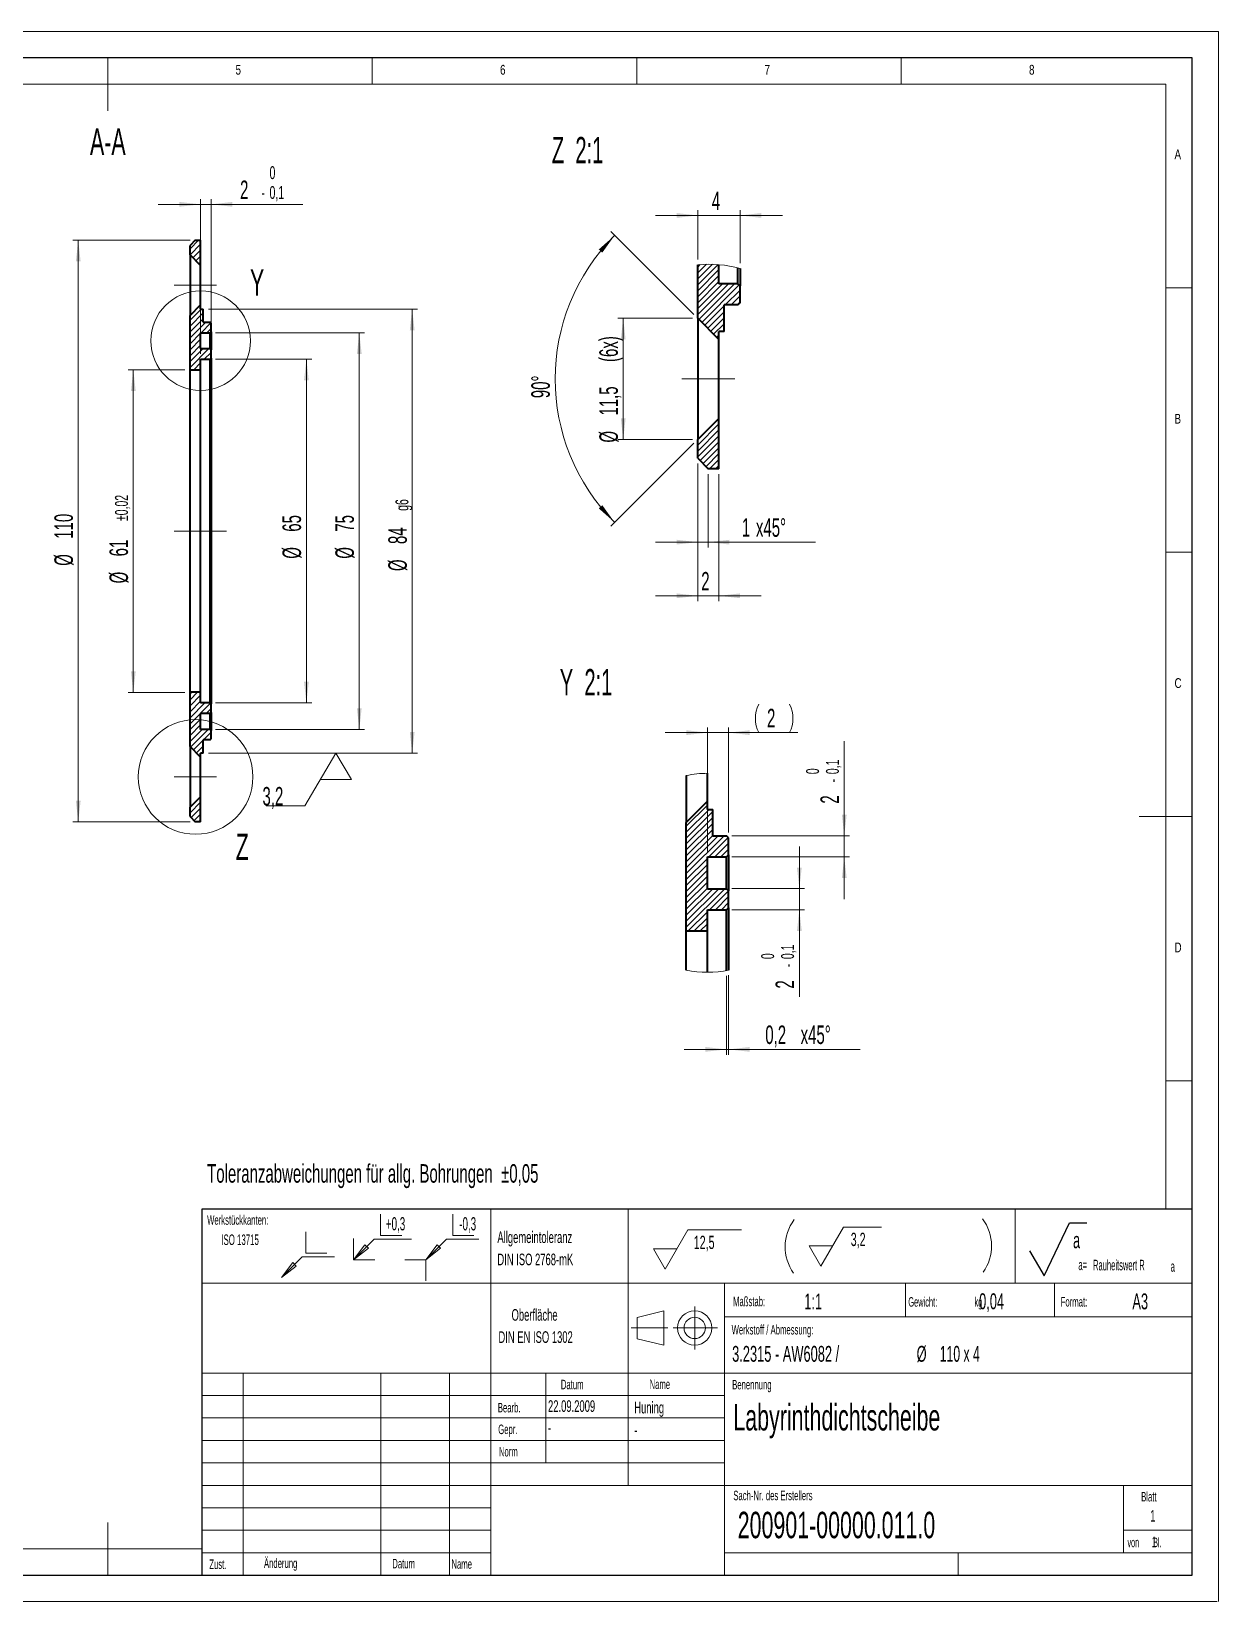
# Model space of a CAD drawing. Header units: millimetres. Extents: x 0 to 420, y 0 to 297.
# Drawn here: x 195.6 to 420, y 0 to 297 of the extents above; entities that cross this region are included whole.
import ezdxf

# ---------------------------------------------------------------- set-up
doc = ezdxf.new("R2010")
doc.units = ezdxf.units.MM
doc.linetypes.add('CENTERX2', pattern=[20.32, 12.7, -2.54, 2.54, -2.54])
doc.layers.add('SLD-0', color=7, linetype='Continuous')
doc.styles.add('SLDTEXTSTYLE0', font='TXT', dxfattribs={"width": 0.605})
doc.styles.add('SLDTEXTSTYLE1', font='TXT', dxfattribs={"width": 0.554584})
doc.styles.add('SLDTEXTSTYLE2', font='TXT', dxfattribs={"width": 0.491563})
doc.styles.add('SLDTEXTSTYLE3', font='TXT', dxfattribs={"width": 0.75})
doc.styles.add('SLDTEXTSTYLE4', font='TXT', dxfattribs={"width": 0.575})
doc.styles.add('SLDTEXTSTYLE5', font='TXT', dxfattribs={"width": 0.5375})
doc.styles.add('SLDTEXTSTYLE6', font='TXT', dxfattribs={"width": 0.548462})
doc.styles.add('SLDTEXTSTYLE7', font='TXT', dxfattribs={"width": 0.57})
doc.dimstyles.new('SLDDIMSTYLE1', dxfattribs={"dimtxt": 3.5, "dimasz": 4, "dimexe": 0, "dimexo": 0.0625, "dimgap": 0.875, "dimtad": 1, "dimrnd": 1e-09, "dimzin": 12, "dimdsep": 46, "dimtxsty": 'SLDTEXTSTYLE0', "dimsah": 1, "dimcen": 0.09, "dimadec": 0, "dimazin": 0, "dimtfac": 1, "dimtofl": 0, "dimtmove": 0, "dimatfit": 3, "dimfxl": 1, "dimfrac": 2, "dimtolj": 1, "dimtzin": 12, "dimarcsym": 0})
doc.dimstyles.new('SLDDIMSTYLE2', dxfattribs={"dimtxt": 3.5, "dimasz": 4, "dimexe": 0, "dimexo": 0.0625, "dimgap": 0.875, "dimtad": 1, "dimrnd": 1e-09, "dimzin": 12, "dimdsep": 46, "dimtxsty": 'SLDTEXTSTYLE0', "dimsah": 1, "dimcen": 0.09, "dimadec": 0, "dimazin": 0, "dimtol": 1, "dimtp": 0.02, "dimtm": 0.02, "dimtfac": 1, "dimtofl": 0, "dimtmove": 0, "dimatfit": 3, "dimfxl": 1, "dimfrac": 2, "dimtolj": 1, "dimarcsym": 0})
doc.dimstyles.new('SLDDIMSTYLE3', dxfattribs={"dimtxt": 3.5, "dimasz": 4, "dimexe": 0, "dimexo": 0.0625, "dimgap": 0.875, "dimtad": 1, "dimrnd": 1e-09, "dimzin": 12, "dimdsep": 46, "dimtxsty": 'SLDTEXTSTYLE0', "dimsah": 1, "dimcen": 0.09, "dimadec": 0, "dimazin": 0, "dimtol": 1, "dimtm": 0.1, "dimtfac": 1, "dimtdec": 1, "dimtofl": 0, "dimtmove": 0, "dimatfit": 3, "dimfxl": 1, "dimfrac": 2, "dimtolj": 1, "dimarcsym": 0})
doc.dimstyles.new('SLDDIMSTYLE4', dxfattribs={"dimtxt": 3.5, "dimasz": 4, "dimexe": 0, "dimexo": 0.0625, "dimgap": 0.875, "dimtad": 1, "dimrnd": 1e-09, "dimzin": 12, "dimdsep": 46, "dimtxsty": 'SLDTEXTSTYLE0', "dimsah": 1, "dimcen": 0.09, "dimadec": 0, "dimazin": 0, "dimtfac": 1, "dimtofl": 0, "dimtmove": 0, "dimatfit": 3, "dimfxl": 1, "dimfrac": 2, "dimtolj": 1, "dimtzin": 12, "dimarcsym": 0})
doc.dimstyles.new('SLDDIMSTYLE5', dxfattribs={"dimtxt": 3.5, "dimasz": 4, "dimexe": 0, "dimexo": 0.0625, "dimgap": 0.875, "dimtad": 1, "dimdec": 4, "dimlfac": 0.5, "dimzin": 12, "dimdsep": 46, "dimtxsty": 'SLDTEXTSTYLE0', "dimsah": 1, "dimcen": 0.09, "dimazin": 0, "dimtfac": 1, "dimtofl": 0, "dimtmove": 0, "dimatfit": 3, "dimfxl": 1, "dimfrac": 2, "dimtolj": 1, "dimtzin": 12, "dimarcsym": 0})
doc.dimstyles.new('SLDDIMSTYLE6', dxfattribs={"dimtxt": 3.5, "dimasz": 4, "dimexe": 0, "dimexo": 0.0625, "dimgap": 0.875, "dimtad": 1, "dimdec": 1, "dimlfac": 0.5, "dimrnd": 1e-09, "dimzin": 12, "dimdsep": 46, "dimtxsty": 'SLDTEXTSTYLE0', "dimsah": 1, "dimcen": 0.09, "dimadec": 0, "dimazin": 0, "dimtfac": 1, "dimtofl": 0, "dimtmove": 0, "dimatfit": 3, "dimfxl": 1, "dimfrac": 2, "dimtolj": 1, "dimtzin": 12, "dimarcsym": 0})
doc.dimstyles.new('SLDDIMSTYLE7', dxfattribs={"dimtxt": 3.5, "dimasz": 4, "dimexe": 0, "dimexo": 0.0625, "dimgap": 0.875, "dimtad": 1, "dimlfac": 0.5, "dimrnd": 1e-09, "dimzin": 12, "dimdsep": 46, "dimtxsty": 'SLDTEXTSTYLE0', "dimsah": 1, "dimcen": 0.09, "dimadec": 0, "dimazin": 0, "dimtfac": 1, "dimtofl": 0, "dimtmove": 0, "dimatfit": 3, "dimfxl": 1, "dimfrac": 2, "dimtolj": 1, "dimtzin": 12, "dimarcsym": 0})
doc.dimstyles.new('SLDDIMSTYLE8', dxfattribs={"dimtxt": 3.5, "dimasz": 4, "dimexe": 0, "dimexo": 0.0625, "dimgap": 0.875, "dimtad": 1, "dimlfac": 0.5, "dimrnd": 1e-09, "dimzin": 12, "dimdsep": 46, "dimtxsty": 'SLDTEXTSTYLE0', "dimsah": 1, "dimcen": 0.09, "dimadec": 0, "dimazin": 0, "dimtol": 1, "dimtm": 0.1, "dimtfac": 1, "dimtdec": 1, "dimtofl": 0, "dimtmove": 0, "dimatfit": 3, "dimfxl": 1, "dimfrac": 2, "dimtolj": 1, "dimarcsym": 0})

# ---------------------------------------------------------------- blocks, each defined once
blk = doc.blocks.new('Block22')
at = {"color": 7, "linetype": 'Continuous', "lineweight": 0}
for p, q in [((2.23, 0), (6.51, 7.42)), ((6.51, 7.42), (16.66, 7.42)), ((0, 3.86), (4.46, 3.86)), ((0, 3.86), (2.23, 0))]:
    blk.add_line(p, q, dxfattribs=at)
at = {"color": 7, "linetype": 'Continuous', "lineweight": 0, "insert": (7.63, 6.32), "char_height": 2.5, "attachment_point": 1, "style": 'SLDTEXTSTYLE0'}
blk.add_mtext('12,5', dxfattribs=at)
blk = doc.blocks.new('Block23')
at = {"color": 7, "linetype": 'Continuous', "lineweight": 0}
blk.add_arc((-6.86, 4.98), 8.57, 324.4695, 36.7808, dxfattribs=at)
blk = doc.blocks.new('Block24')
at = {"layer": 'SLD-0', "color": 7, "linetype": 'Continuous', "lineweight": 0}
for p, q in [((6.51, 7.42), (2.23, 0)), ((6.51, 7.42), (13.68, 7.42)), ((2.23, 0), (0, 3.86)), ((0, 3.86), (4.46, 3.86))]:
    blk.add_line(p, q, dxfattribs=at)
at = {"layer": 'SLD-0', "insert": (7.87, 6.34), "char_height": 2.5, "attachment_point": 1, "style": 'SLDTEXTSTYLE0'}
blk.add_mtext('3,2', dxfattribs=at)
blk = doc.blocks.new('Block25')
at = {"color": 7, "linetype": 'Continuous', "lineweight": 0}
blk.add_arc((8.57, 4.98), 8.57, 143.2192, 215.5305, dxfattribs=at)
blk = doc.blocks.new('Block26')
at = {"color": 9, "linetype": 'Continuous', "lineweight": 0}
for p, q in [((5.1, 4.6), (5.1, 8.6)), ((0, 0), (0, 4)), ((0, 0), (3.9, 3.9)), ((3.9, 3.9), (10.96, 3.9)), ((5.1, 4.6), (9.1, 4.6)), ((0, 0), (2.15, 2.8)), ((0, 0), (2.8, 2.15)), ((0, 0), (4, 0)), ((2.15, 2.8), (2.8, 2.15))]:
    blk.add_line(p, q, dxfattribs=at)
at = {"color": 7, "linetype": 'Continuous', "lineweight": 0, "insert": (6.11, 8.05), "char_height": 2.5, "attachment_point": 1, "style": 'SLDTEXTSTYLE1'}
blk.add_mtext('+0,3', dxfattribs=at)
blk = doc.blocks.new('Block27')
at = {"color": 9, "linetype": 'Continuous', "lineweight": 0}
for p, q in [((4.596194, 4.596194), (4.596194, 8.596194)), ((0, 0), (3.896194, 3.896194)), ((3.896194, 3.896194), (10.010473, 3.896194)), ((4.596194, 4.596194), (8.596194, 4.596194)), ((0, 0), (2.149051, 2.800697)), ((0, 0), (2.800697, 2.14905)), ((2.149051, 2.800697), (2.800697, 2.14905))]:
    blk.add_line(p, q, dxfattribs=at)
blk = doc.blocks.new('Block28')
at = {"layer": 'SLD-0'}
for p, q in [((2.77, 0), (7.58, 10.04)), ((7.58, 10.04), (10.86, 10.04)), ((0, 4.71), (2.77, 0))]:
    blk.add_line(p, q, dxfattribs=at)
at = {"layer": 'SLD-0', "attachment_point": 1}
for s, insert, char_height, style in [('a', (8.22, 8.23), 3, 'SLDTEXTSTYLE0'), ('Rauheitswert R', (12.01, 3.03), 2, 'SLDTEXTSTYLE2'), ('a=', (9.24, 3.08), 2, 'SLDTEXTSTYLE2'), ('a', (26.68, 2.78), 2, 'SLDTEXTSTYLE2')]:
    blk.add_mtext(s, dxfattribs=dict(at, insert=insert, char_height=char_height, style=style))
blk = doc.blocks.new('SW_NOTE_0')
at = {"color": 0, "linetype": 'Continuous', "lineweight": 0, "char_height": 3, "attachment_point": 1}
for s, insert, style in [('3.2315 - AW6082 / ', (0, 3.87), 'SLDTEXTSTYLE0'), ('%%c', (34.88, 3.87), 'SLDTEXTSTYLE0'), ('110 x 4', (39.25, 3.87), 'SLDTEXTSTYLE4')]:
    blk.add_mtext(s, dxfattribs=dict(at, insert=insert, style=style))
blk = doc.blocks.new('SW_NOTE_1')
at = {"color": 0, "linetype": 'Continuous', "lineweight": 0, "char_height": 2.2, "attachment_point": 1, "style": 'SLDTEXTSTYLE0'}
for s, insert in [('     Oberfläche', (0, 2.84)), ('DIN EN ISO 1302', (0, -1.36))]:
    blk.add_mtext(s, dxfattribs=dict(at, insert=insert))
blk = doc.blocks.new('SW_NOTE_2')
at = {"color": 0, "linetype": 'Continuous', "lineweight": 0, "char_height": 2.2, "attachment_point": 1, "style": 'SLDTEXTSTYLE0'}
for s, insert in [('Allgemeintoleranz', (0, 2.84)), ('DIN ISO 2768-mK', (0, -1.36))]:
    blk.add_mtext(s, dxfattribs=dict(at, insert=insert))
blk = doc.blocks.new('*D14')
at = {"color": 7, "linetype": 'Continuous', "lineweight": 15}
for p, q in [((224.56, 232.99), (213.84, 232.99)), ((214.84, 232.99), (214.84, 171.99)), ((224.56, 171.99), (213.84, 171.99))]:
    blk.add_line(p, q, dxfattribs=at)
for points in [[(214.84, 232.99), (214.39, 228.99), (215.29, 228.99)], [(214.84, 171.99), (215.29, 175.99), (214.39, 175.99)]]:
    blk.add_solid(points, dxfattribs=at)
at = {"color": 7, "linetype": 'Continuous', "lineweight": 15, "attachment_point": 1, "rotation": 90, "style": 'SLDTEXTSTYLE0'}
for s, insert, char_height in [('±0,02', (211.38, 204.39), 2.45), ('61', (210.33, 197.71), 3.5), ('%%c', (210.33, 192.6), 3.5)]:
    blk.add_mtext(s, dxfattribs=dict(at, insert=insert, char_height=char_height))
blk = doc.blocks.new('*D15')
at = {"color": 7, "linetype": 'Continuous', "lineweight": 15}
for p, q in [((230.36, 234.99), (248.56, 234.99)), ((247.56, 234.99), (247.56, 169.99)), ((230.36, 169.99), (248.56, 169.99))]:
    blk.add_line(p, q, dxfattribs=at)
for points in [[(247.56, 234.99), (247.11, 230.99), (248.01, 230.99)], [(247.56, 169.99), (248.01, 173.99), (247.11, 173.99)]]:
    blk.add_solid(points, dxfattribs=at)
at = {"color": 7, "linetype": 'Continuous', "lineweight": 15, "char_height": 3.5, "attachment_point": 1, "rotation": 90, "style": 'SLDTEXTSTYLE0'}
for s, insert in [('65', (243.04, 202.37)), ('%%c', (243.04, 197.27))]:
    blk.add_mtext(s, dxfattribs=dict(at, insert=insert))
blk = doc.blocks.new('*D16')
at = {"color": 7, "linetype": 'Continuous', "lineweight": 15}
for p, q in [((227.56, 235.99), (227.56, 265.29)), ((229.56, 237.79), (229.56, 265.29)), ((227.56, 264.29), (219.56, 264.29)), ((227.56, 264.29), (229.56, 264.29)), ((229.56, 264.29), (246.86, 264.29))]:
    blk.add_line(p, q, dxfattribs=at)
for points in [[(227.56, 264.29), (223.56, 264.74), (223.56, 263.84)], [(229.56, 264.29), (233.56, 263.84), (233.56, 264.74)]]:
    blk.add_solid(points, dxfattribs=at)
at = {"color": 7, "linetype": 'Continuous', "lineweight": 15, "attachment_point": 1, "style": 'SLDTEXTSTYLE0'}
for s, insert, char_height in [('0', (240.59, 271.51), 2.45), ('2', (235.02, 268.8), 3.5), ('0,1', (240.59, 267.75), 2.45), ('-', (239.05, 267.75), 2.45)]:
    blk.add_mtext(s, dxfattribs=dict(at, insert=insert, char_height=char_height))
blk = doc.blocks.new('*D17')
at = {"color": 7, "linetype": 'Continuous', "lineweight": 15}
for p, q in [((225.56, 257.49), (203.43, 257.49)), ((204.43, 257.49), (204.43, 147.49)), ((225.56, 147.49), (203.43, 147.49))]:
    blk.add_line(p, q, dxfattribs=at)
for points in [[(204.43, 257.49), (203.98, 253.49), (204.88, 253.49)], [(204.43, 147.49), (204.88, 151.49), (203.98, 151.49)]]:
    blk.add_solid(points, dxfattribs=at)
at = {"color": 7, "linetype": 'Continuous', "lineweight": 15, "char_height": 3.5, "attachment_point": 1, "rotation": 90, "style": 'SLDTEXTSTYLE0'}
for s, insert in [('110', (199.92, 201.04)), ('%%c', (199.92, 195.93))]:
    blk.add_mtext(s, dxfattribs=dict(at, insert=insert))
blk = doc.blocks.new('*D18')
at = {"color": 7, "linetype": 'Continuous', "lineweight": 15}
for p, q in [((229.06, 244.49), (268.56, 244.49)), ((267.56, 244.49), (267.56, 160.49)), ((229.06, 160.49), (268.56, 160.49))]:
    blk.add_line(p, q, dxfattribs=at)
for points in [[(267.56, 244.49), (267.11, 240.49), (268.01, 240.49)], [(267.56, 160.49), (268.01, 164.49), (267.11, 164.49)]]:
    blk.add_solid(points, dxfattribs=at)
at = {"color": 7, "linetype": 'Continuous', "lineweight": 15, "attachment_point": 1, "rotation": 90, "style": 'SLDTEXTSTYLE0'}
for s, insert, char_height in [('g6', (264.4, 206.32), 2.45), ('84', (263.04, 200.04), 3.5), ('%%c', (263.04, 194.93), 3.5)]:
    blk.add_mtext(s, dxfattribs=dict(at, insert=insert, char_height=char_height))
blk = doc.blocks.new('*D19')
at = {"color": 7, "linetype": 'Continuous', "lineweight": 15}
for p, q in [((230.36, 239.99), (258.56, 239.99)), ((257.56, 239.99), (257.56, 164.99)), ((230.36, 164.99), (258.56, 164.99))]:
    blk.add_line(p, q, dxfattribs=at)
for points in [[(257.56, 239.99), (257.11, 235.99), (258.01, 235.99)], [(257.56, 164.99), (258.01, 168.99), (257.11, 168.99)]]:
    blk.add_solid(points, dxfattribs=at)
at = {"color": 7, "linetype": 'Continuous', "lineweight": 15, "char_height": 3.5, "attachment_point": 1, "rotation": 90, "style": 'SLDTEXTSTYLE0'}
for s, insert in [('75', (253.04, 202.37)), ('%%c', (253.04, 197.27))]:
    blk.add_mtext(s, dxfattribs=dict(at, insert=insert))
blk = doc.blocks.new('SW_SFSYMBOL_0')
at = {"color": 0, "linetype": 'Continuous', "lineweight": 0}
for p, q in [((-10.2, 10.91), (14.89, 10.91)), ((13.89, 10.91), (7.99, 0.91)), ((13.89, 10.91), (16.84, 5.91)), ((10.94, 5.91), (16.84, 5.91)), ((7.99, 0.91), (0.67, 0.91))]:
    blk.add_line(p, q, dxfattribs=at)
at = {"color": 0, "linetype": 'Continuous', "lineweight": 0, "insert": (0, 4.51), "char_height": 3.5, "attachment_point": 1, "style": 'SLDTEXTSTYLE0'}
blk.add_mtext('3,2', dxfattribs=at)
blk = doc.blocks.new('SW_HATCH_0')
at = {"color": 0, "linetype": 'Continuous', "lineweight": 0}
for p, q in [((0, -1.12), (1.65, 0.53)), ((0, -2.25), (2.77, 0.52)), ((0, 0), (0.47, 0.47)), ((0, -3.37), (3.83, 0.47)), ((0, -4.49), (4, -0.49)), ((0, -5.61), (4, -1.61)), ((0, -6.74), (4, -2.74)), ((0, -7.86), (4.7, -3.16)), ((0, -8.98), (5.82, -3.16)), ((0.21, -9.9), (6.94, -3.16)), ((0.77, -10.46), (7.83, -3.39)), ((5.19, -7.16), (8, -4.35)), ((6.31, -7.16), (8, -5.47)), ((1.33, -11.02), (5, -7.35)), ((1.89, -11.58), (5, -8.47)), ((7.43, -7.16), (8, -6.59)), ((2.45, -12.14), (5, -9.59)), ((3.01, -12.7), (5, -10.72)), ((4.68, -12.16), (5, -11.84)), ((3.58, -13.26), (4, -12.84)), ((0, -33.68), (4, -29.68)), ((0, -34.8), (4, -30.8)), ((0, -35.92), (4, -31.92)), ((0.44, -36.6), (4, -33.04)), ((1, -37.16), (4, -34.17)), ((1.57, -37.72), (4, -35.29)), ((2.25, -38.16), (4, -36.41)), ((3.38, -38.16), (4, -37.53))]:
    blk.add_line(p, q, dxfattribs=at)
blk = doc.blocks.new('*D22')
at = {"color": 7, "linetype": 'Continuous', "lineweight": 15}
for p, q in [((320.83, 243.45), (305.14, 259.14)), ((320.83, 219.09), (305.14, 203.4))]:
    blk.add_line(p, q, dxfattribs=at)
blk.add_arc((333.01, 231.27), 38.41, 135, 225, dxfattribs=at)
for points in [[(305.85, 258.43), (302.83, 255.76), (303.5, 255.16)], [(305.85, 204.11), (303.5, 207.38), (302.83, 206.78)]]:
    blk.add_solid(points, dxfattribs=at)
at = {"color": 7, "linetype": 'Continuous', "lineweight": 15, "insert": (290.08, 227.63), "char_height": 3.5, "attachment_point": 1, "rotation": 90, "style": 'SLDTEXTSTYLE0'}
blk.add_mtext('90°', dxfattribs=at)
blk = doc.blocks.new('*D23')
at = {"color": 7, "linetype": 'Continuous', "lineweight": 15}
for p, q in [((320.54, 242.74), (306.45, 242.74)), ((307.45, 242.74), (307.45, 219.8)), ((320.54, 219.8), (306.45, 219.8))]:
    blk.add_line(p, q, dxfattribs=at)
for points in [[(307.45, 242.74), (307, 238.74), (307.9, 238.74)], [(307.45, 219.8), (307.9, 223.8), (307, 223.8)]]:
    blk.add_solid(points, dxfattribs=at)
at = {"color": 7, "linetype": 'Continuous', "lineweight": 15, "char_height": 3.5, "attachment_point": 1, "rotation": 90, "style": 'SLDTEXTSTYLE0'}
for s, insert in [(' (6x)', (302.94, 233.69)), ('11,5', (302.94, 224.34)), ('%%c', (302.94, 219.23))]:
    blk.add_mtext(s, dxfattribs=dict(at, insert=insert))
blk = doc.blocks.new('*D24')
at = {"color": 7, "linetype": 'Continuous', "lineweight": 15}
for p, q in [((321.54, 215.27), (321.54, 199.4)), ((323.54, 213.27), (323.54, 199.4)), ((321.54, 200.4), (313.54, 200.4)), ((321.54, 200.4), (323.54, 200.4)), ((323.54, 200.4), (343.8, 200.4))]:
    blk.add_line(p, q, dxfattribs=at)
for points in [[(321.54, 200.4), (317.54, 200.85), (317.54, 199.95)], [(323.54, 200.4), (327.54, 199.95), (327.54, 200.85)]]:
    blk.add_solid(points, dxfattribs=at)
at = {"color": 7, "linetype": 'Continuous', "lineweight": 15, "char_height": 3.5, "attachment_point": 1, "style": 'SLDTEXTSTYLE0'}
for s, insert in [('x45°', (332.54, 204.91)), ('1', (329.86, 204.91))]:
    blk.add_mtext(s, dxfattribs=dict(at, insert=insert))
blk = doc.blocks.new('*D25')
at = {"color": 7, "linetype": 'Continuous', "lineweight": 15}
for p, q in [((321.54, 215.27), (321.54, 189.25)), ((325.54, 213.27), (325.54, 189.25)), ((321.54, 190.25), (313.54, 190.25)), ((321.54, 190.25), (325.54, 190.25)), ((325.54, 190.25), (333.54, 190.25))]:
    blk.add_line(p, q, dxfattribs=at)
for points in [[(321.54, 190.25), (317.54, 190.7), (317.54, 189.8)], [(325.54, 190.25), (329.54, 189.8), (329.54, 190.7)]]:
    blk.add_solid(points, dxfattribs=at)
at = {"color": 7, "linetype": 'Continuous', "lineweight": 15, "insert": (322.2, 194.76), "char_height": 3.5, "attachment_point": 1, "style": 'SLDTEXTSTYLE0'}
blk.add_mtext('2', dxfattribs=at)
blk = doc.blocks.new('*D26')
at = {"color": 7, "linetype": 'Continuous', "lineweight": 15}
for p, q in [((321.54, 262.19), (313.54, 262.19)), ((321.54, 253.86), (321.54, 263.19)), ((329.54, 262.19), (321.54, 262.19)), ((329.54, 253.15), (329.54, 263.19)), ((329.54, 262.19), (337.54, 262.19))]:
    blk.add_line(p, q, dxfattribs=at)
for points in [[(321.54, 262.19), (317.54, 262.64), (317.54, 261.74)], [(329.54, 262.19), (333.54, 261.74), (333.54, 262.64)]]:
    blk.add_solid(points, dxfattribs=at)
at = {"color": 7, "linetype": 'Continuous', "lineweight": 15, "insert": (324.2, 266.7), "char_height": 3.5, "attachment_point": 1, "style": 'SLDTEXTSTYLE0'}
blk.add_mtext('4', dxfattribs=at)
blk = doc.blocks.new('SW_HATCH_1')
at = {"color": 0, "linetype": 'Continuous', "lineweight": 0}
for p, q in [((0, 0), (4, 4)), ((0, -1.12), (4.3, 3.18)), ((0, -2.25), (5, 2.75)), ((0, -3.37), (5, 1.63)), ((0, -4.49), (5, 0.51)), ((0, -5.61), (5, -0.61)), ((0, -6.74), (5, -1.74)), ((0, -7.86), (6.04, -1.82)), ((0, -8.98), (7.16, -1.82)), ((4.28, -5.82), (7.94, -2.16)), ((5.4, -5.82), (8, -3.23)), ((6.53, -5.82), (8, -4.35)), ((0, -10.1), (4, -6.1)), ((0, -11.23), (4, -7.23)), ((0, -12.35), (4, -8.35)), ((0, -13.47), (4, -9.47)), ((0, -14.59), (4, -10.59)), ((0, -15.72), (4, -11.72)), ((0, -16.84), (5.02, -11.82)), ((0, -17.96), (6.14, -11.82)), ((0, -19.08), (7.26, -11.82)), ((4.38, -15.82), (7.99, -12.21)), ((5.51, -15.82), (8, -13.33)), ((6.63, -15.82), (8, -14.45)), ((0.38, -19.82), (4, -16.21)), ((1.51, -19.82), (4, -17.33)), ((2.63, -19.82), (4, -18.45)), ((3.75, -19.82), (4, -19.57))]:
    blk.add_line(p, q, dxfattribs=at)
blk = doc.blocks.new('*D28')
at = {"color": 7, "linetype": 'Continuous', "lineweight": 15}
for p, q in [((323.37, 164.37), (315.37, 164.37)), ((323.37, 141.86), (323.37, 165.37)), ((323.37, 164.37), (327.37, 164.37)), ((327.37, 145.46), (327.37, 165.37)), ((327.37, 164.37), (340.49, 164.37))]:
    blk.add_line(p, q, dxfattribs=at)
for centre, start, end in [((338.43, 167.05), 153.4349, 206.5651), ((333.53, 167.05), 333.4349, 26.5651)]:
    blk.add_arc(centre, 6, start, end, dxfattribs=at)
for points in [[(323.37, 164.37), (319.37, 164.82), (319.37, 163.92)], [(327.37, 164.37), (331.37, 163.92), (331.37, 164.82)]]:
    blk.add_solid(points, dxfattribs=at)
at = {"color": 7, "linetype": 'Continuous', "lineweight": 15, "insert": (334.64, 168.88), "char_height": 3.5, "attachment_point": 1, "style": 'SLDTEXTSTYLE0'}
blk.add_mtext('2', dxfattribs=at)
blk = doc.blocks.new('*D29')
at = {"color": 7, "linetype": 'Continuous', "lineweight": 15}
for p, q in [((326.97, 118.38), (326.97, 103.46)), ((327.37, 118.47), (327.37, 103.46)), ((326.97, 104.46), (318.97, 104.46)), ((326.97, 104.46), (327.37, 104.46)), ((327.37, 104.46), (352.25, 104.46))]:
    blk.add_line(p, q, dxfattribs=at)
for points in [[(326.97, 104.46), (322.97, 104.91), (322.97, 104.01)], [(327.37, 104.46), (331.37, 104.01), (331.37, 104.91)]]:
    blk.add_solid(points, dxfattribs=at)
at = {"color": 7, "linetype": 'Continuous', "lineweight": 15, "char_height": 3.5, "attachment_point": 1, "style": 'SLDTEXTSTYLE0'}
for s, insert in [('0,2', (334.31, 108.98)), ('x45°', (340.99, 108.98))]:
    blk.add_mtext(s, dxfattribs=dict(at, insert=insert))
blk = doc.blocks.new('*D30')
at = {"color": 7, "linetype": 'Continuous', "lineweight": 15}
for p, q in [((340.75, 134.86), (340.75, 142.86)), ((327.97, 134.86), (341.75, 134.86)), ((340.75, 130.86), (340.75, 134.86)), ((327.97, 130.86), (341.75, 130.86)), ((340.75, 130.86), (340.75, 114.37))]:
    blk.add_line(p, q, dxfattribs=at)
for points in [[(340.75, 134.86), (341.2, 138.86), (340.3, 138.86)], [(340.75, 130.86), (340.3, 126.86), (341.2, 126.86)]]:
    blk.add_solid(points, dxfattribs=at)
at = {"color": 7, "linetype": 'Continuous', "lineweight": 15, "attachment_point": 1, "rotation": 90, "style": 'SLDTEXTSTYLE0'}
for s, insert, char_height in [('0', (333.53, 121.53), 2.45), ('0,1', (337.29, 121.53), 2.45), ('-', (337.29, 119.99), 2.45), ('2', (336.24, 115.96), 3.5)]:
    blk.add_mtext(s, dxfattribs=dict(at, insert=insert, char_height=char_height))
blk = doc.blocks.new('*D31')
at = {"color": 7, "linetype": 'Continuous', "lineweight": 15}
for p, q in [((349.24, 144.86), (349.24, 162.77)), ((327.97, 144.86), (350.24, 144.86)), ((349.24, 140.86), (349.24, 144.86)), ((327.97, 140.86), (350.24, 140.86)), ((349.24, 140.86), (349.24, 132.86))]:
    blk.add_line(p, q, dxfattribs=at)
for points in [[(349.24, 144.86), (349.69, 148.86), (348.79, 148.86)], [(349.24, 140.86), (348.79, 136.86), (349.69, 136.86)]]:
    blk.add_solid(points, dxfattribs=at)
at = {"color": 7, "linetype": 'Continuous', "lineweight": 15, "attachment_point": 1, "rotation": 90, "style": 'SLDTEXTSTYLE0'}
for s, insert, char_height in [('0', (342.02, 156.51), 2.45), ('0,1', (345.78, 156.51), 2.45), ('-', (345.78, 154.97), 2.45), ('2', (344.73, 150.94), 3.5)]:
    blk.add_mtext(s, dxfattribs=dict(at, insert=insert, char_height=char_height))

msp = doc.modelspace()

# ---------------------------------------------------------------- hatches: boundary and pattern name
at = {"linetype": 'Continuous', "lineweight": 0}
h = msp.add_hatch(dxfattribs=at)
h.set_pattern_fill('ANSI31', scale=0.25, style=0)
h.paths.add_polyline_path([(227.55582, 257.49431), (226.55582, 257.49431), (225.55582, 256.49431), (225.55582, 254.72931), (227.55582, 252.72931)], flags=0)
h = msp.add_hatch(dxfattribs=at)
h.set_pattern_fill('ANSI31', scale=0.25, style=0)
h.paths.add_polyline_path([(229.35582, 236.99431), (227.55582, 236.99431), (227.55582, 239.99431), (229.35582, 239.99431), (229.55582, 240.19431), (229.55582, 241.79431), (229.35582, 241.99431), (228.05582, 241.99431), (228.05582, 244.49431), (227.55582, 244.49431), (227.55582, 245.25931), (225.55582, 243.25931), (225.55582, 232.99431), (227.55582, 232.99431), (227.55582, 234.99431), (229.35582, 234.99431), (229.55582, 235.19431), (229.55582, 236.79431)], flags=0)
h = msp.add_hatch(dxfattribs=at)
h.set_pattern_fill('ANSI31', scale=0.25, style=0)
h.paths.add_polyline_path([(227.55582, 167.99431), (229.35582, 167.99431), (229.55582, 168.19431), (229.55582, 169.79431), (229.35582, 169.99431), (227.55582, 169.99431), (227.55582, 171.99431), (225.55582, 171.99431), (225.55582, 161.72931), (227.55582, 159.72931), (227.55582, 160.49431), (228.05582, 160.49431), (228.05582, 162.99431), (229.35582, 162.99431), (229.55582, 163.19431), (229.55582, 164.79431), (229.35582, 164.99431), (227.55582, 164.99431)], flags=0)
h = msp.add_hatch(dxfattribs=at)
h.set_pattern_fill('ANSI31', scale=0.25, style=0)
h.paths.add_polyline_path([(226.55582, 147.49431), (227.55582, 147.49431), (227.55582, 152.25931), (225.55582, 150.25931), (225.55582, 148.49431)], flags=0)

# ---------------------------------------------------------------- linework, layer by layer
at = {"color": 7, "linetype": 'Continuous', "lineweight": 0}
for p, q in [((420, 297), (0, 297)), ((419.99272, 0.03698), (420, 297)), ((210, 292), (210, 282)), ((260, 287), (260, 292)), ((310, 292), (310, 287)), ((360, 287), (360, 292)), ((410, 287), (10, 287)), ((410, 287), (410, 74.25)), ((415, 248.5), (410, 248.5)), ((410, 198.5), (415, 198.5)), ((415, 148.5), (405, 148.5)), ((410, 98.5), (415, 98.5)), ((308.4, 60.25), (308.4, 74.25)), ((381.55371, 74.25), (381.55371, 60.25)), ((308.4, 60.25), (308.4, 22)), ((360.82391, 60.25), (360.82391, 53.875)), ((389, 60.25), (389, 53.875)), ((415, 53.875), (326.6, 53.875)), ((235.6, 43.25), (235.6, 5)), ((261.6, 5), (261.6, 43.25)), ((274.6, 43.25), (274.6, 5)), ((292.8, 26.25), (292.8, 43.25)), ((326.6, 39), (227.8, 39)), ((326.6, 34.75), (227.8, 34.75)), ((326.6, 30.5), (227.8, 30.5)), ((326.6, 26.25), (227.8, 26.25)), ((282.4, 22), (227.8, 22)), ((402, 9.25), (402, 22)), ((210, 5), (210, 15)), ((282.4, 17.75), (227.8, 17.75)), ((282.4, 13.5), (227.8, 13.5)), ((415, 13.5), (402, 13.5)), ((10, 10), (227.8, 10)), ((326.6, 9.25), (415, 9.25)), ((370.8, 5), (370.8, 9.25)), ((0, 0.01734), (419.73332, 0.02))]:
    msp.add_line(p, q, dxfattribs=at)
at = {"color": 7, "linetype": 'Continuous', "lineweight": 30}
for p, q in [((415, 292), (5, 292)), ((415, 74.25), (415, 292)), ((227.8, 74.25), (227.8, 5.01734)), ((415, 74.25), (227.8, 74.25)), ((415, 5), (415, 74.25)), ((5, 5.01734), (227.8, 5.01734)), ((227.8, 5.01734), (415, 5))]:
    msp.add_line(p, q, dxfattribs=at)
at = {"color": 7, "linetype": 'Continuous', "lineweight": 40}
for p, q in [((226.55582, 257.49431), (225.55582, 256.49431)), ((225.55582, 254.72931), (225.55582, 256.49431)), ((226.55582, 257.49431), (227.55582, 257.49431)), ((227.55582, 252.72931), (227.55582, 257.49431)), ((227.55582, 252.72931), (225.55582, 254.72931)), ((225.55582, 254.72931), (225.55582, 243.25931)), ((227.55582, 245.25931), (227.55582, 252.72931)), ((321.53973, 242.73936), (321.53973, 252.85842)), ((325.53973, 249.26935), (325.53973, 252.87868)), ((329.13973, 249.26935), (329.13973, 252.25484)), ((329.53973, 252.14609), (329.53973, 248.86935)), ((329.13973, 249.26935), (325.53973, 249.26935)), ((329.53973, 248.86935), (329.13973, 249.26935)), ((329.53973, 245.66936), (329.53973, 248.86935)), ((225.55582, 243.25931), (227.55582, 245.25931)), ((227.55582, 244.49431), (227.55582, 245.25931)), ((227.55582, 244.49431), (228.05582, 244.49431)), ((228.05582, 241.99431), (228.05582, 244.49431)), ((329.13973, 245.26935), (326.53973, 245.26935)), ((326.53973, 240.26936), (326.53973, 245.26935)), ((329.13973, 245.26935), (329.53973, 245.66936)), ((225.55582, 232.99431), (225.55582, 243.25931)), ((228.05582, 241.99431), (229.35582, 241.99431)), ((229.55582, 241.79431), (229.35582, 241.99431)), ((229.55582, 240.19431), (229.55582, 241.79431)), ((325.53973, 238.73936), (321.53973, 242.73936)), ((321.53973, 242.73936), (321.53973, 219.79936)), ((227.55582, 239.99431), (229.35582, 239.99431)), ((227.55582, 236.99431), (227.55582, 239.99431)), ((229.35582, 239.99431), (229.55582, 240.19431)), ((229.35582, 236.99431), (229.35582, 239.99431)), ((229.55582, 240.19431), (229.55582, 236.79431)), ((326.53973, 240.26936), (325.53973, 240.26936)), ((325.53973, 238.73936), (325.53973, 240.26936)), ((325.53973, 223.79936), (325.53973, 238.73936)), ((227.55582, 236.99431), (229.35582, 236.99431)), ((227.55582, 234.99431), (229.35582, 234.99431)), ((227.55582, 232.99431), (227.55582, 234.99431)), ((229.55582, 236.79431), (229.35582, 236.99431)), ((229.35582, 234.99431), (229.55582, 235.19431)), ((229.35582, 169.99431), (229.35582, 234.99431)), ((229.55582, 235.19431), (229.55582, 236.79431)), ((229.55582, 235.19431), (229.55582, 169.79431)), ((225.55582, 232.99431), (227.55582, 232.99431)), ((225.55582, 171.99431), (225.55582, 232.99431)), ((227.55582, 171.99431), (227.55582, 232.99431)), ((321.53973, 219.79936), (325.53973, 223.79936)), ((325.53973, 214.26936), (325.53973, 223.79936)), ((321.53973, 216.26935), (321.53973, 219.79936)), ((321.53973, 216.26935), (323.53973, 214.26936)), ((325.53973, 214.26936), (323.53973, 214.26936)), ((227.55582, 171.99431), (225.55582, 171.99431)), ((225.55582, 161.72931), (225.55582, 171.99431)), ((227.55582, 169.99431), (227.55582, 171.99431)), ((229.35582, 169.99431), (227.55582, 169.99431)), ((229.55582, 169.79431), (229.35582, 169.99431)), ((229.55582, 168.19431), (229.55582, 169.79431)), ((227.55582, 164.99431), (227.55582, 167.99431)), ((229.35582, 167.99431), (227.55582, 167.99431)), ((229.35582, 167.99431), (229.55582, 168.19431)), ((229.35582, 164.99431), (229.35582, 167.99431)), ((229.55582, 168.19431), (229.55582, 164.79431)), ((229.35582, 164.99431), (227.55582, 164.99431)), ((229.55582, 164.79431), (229.35582, 164.99431)), ((229.55582, 163.19431), (229.55582, 164.79431)), ((227.55582, 159.72931), (225.55582, 161.72931)), ((225.55582, 161.72931), (225.55582, 150.25931)), ((228.05582, 160.49431), (227.55582, 160.49431)), ((227.55582, 159.72931), (227.55582, 160.49431)), ((229.35582, 162.99431), (228.05582, 162.99431)), ((228.05582, 160.49431), (228.05582, 162.99431)), ((229.35582, 162.99431), (229.55582, 163.19431)), ((227.55582, 152.25931), (227.55582, 159.72931)), ((319.37113, 156.24565), (319.37113, 147.38644)), ((323.37113, 151.38644), (323.37113, 156.67566)), ((225.55582, 150.25931), (227.55582, 152.25931)), ((227.55582, 147.49431), (227.55582, 152.25931)), ((225.55582, 148.49431), (225.55582, 150.25931)), ((225.55582, 148.49431), (226.55582, 147.49431)), ((319.37113, 147.38644), (323.37113, 151.38644)), ((323.37113, 149.85644), (323.37113, 151.38644)), ((323.37113, 149.85644), (324.37113, 149.85644)), ((324.37113, 144.85645), (324.37113, 149.85644)), ((227.55582, 147.49431), (226.55582, 147.49431)), ((319.37113, 126.85645), (319.37113, 147.38644)), ((324.37113, 144.85645), (326.97113, 144.85645)), ((327.37113, 144.45644), (326.97113, 144.85645)), ((327.37113, 141.25645), (327.37113, 144.45644)), ((323.37113, 140.85645), (326.97113, 140.85645)), ((323.37113, 134.85644), (323.37113, 140.85645)), ((326.97113, 140.85645), (327.37113, 141.25645)), ((326.97113, 134.85644), (326.97113, 140.85645)), ((327.37113, 141.25645), (327.37113, 134.45644)), ((323.37113, 134.85644), (326.97113, 134.85644)), ((327.37113, 134.45644), (326.97113, 134.85644)), ((327.37113, 131.25644), (327.37113, 134.45644)), ((323.37113, 130.85644), (326.97113, 130.85644)), ((323.37113, 126.85645), (323.37113, 130.85644)), ((326.97113, 130.85644), (327.37113, 131.25644)), ((326.97113, 119.38477), (326.97113, 130.85644)), ((327.37113, 131.25644), (327.37113, 119.46724)), ((319.37113, 126.85645), (323.37113, 126.85645)), ((319.37113, 119.46724), (319.37113, 126.85645)), ((323.37113, 119.03723), (323.37113, 126.85645))]:
    msp.add_line(p, q, dxfattribs=at)
at = {"color": 7, "linetype": 'CENTERX2', "lineweight": 0}
for p, q in [((230.55582, 248.99431), (222.55582, 248.99431)), ((318.53973, 231.26935), (328.53973, 231.26935)), ((222.55582, 202.49431), (232.44007, 202.49431)), ((222.55582, 155.99431), (230.55582, 155.99431)), ((320.96423, 55.8324), (320.96423, 47.68019)), ((308.93548, 51.77809), (315.88883, 51.77809)), ((316.89151, 51.77809), (325.26168, 51.77809))]:
    msp.add_line(p, q, dxfattribs=at)
at = {"color": 7, "linetype": 'Continuous', "lineweight": 15}
for p, q in [((282.4, 5), (282.4, 74.25)), ((282.4, 60.25), (227.8, 60.25)), ((282.4, 60.25), (415, 60.25)), ((326.6, 60.25), (326.6, 5)), ((310.06352, 53.76994), (315.13455, 54.98987)), ((310.06352, 53.76994), (310.06352, 49.74123)), ((315.13455, 54.98987), (315.13455, 48.52131)), ((315.13455, 48.52131), (310.06352, 49.74123)), ((415, 43.25), (227.8, 43.25)), ((282.4, 22), (415, 22)), ((227.8, 9.25), (282.4, 9.25))]:
    msp.add_line(p, q, dxfattribs=at)
at = {"color": 9, "linetype": 'Continuous', "lineweight": 0}
for p, q in [((275.2332, 69.2811), (275.2332, 73.2811)), ((270.137, 64.6849), (274.0332, 68.5811)), ((274.0332, 68.5811), (280.14748, 68.5811)), ((275.2332, 69.2811), (279.2332, 69.2811)), ((270.137, 64.6849), (272.28605, 67.4856)), ((270.137, 64.6849), (272.9377, 66.83395)), ((272.28605, 67.4856), (272.9377, 66.83395)), ((266.137, 64.6849), (270.137, 64.6849)), ((270.137, 60.6849), (270.137, 64.6849))]:
    msp.add_line(p, q, dxfattribs=at)
at = {"color": 7, "linetype": 'Continuous', "lineweight": 0}
for centre, radius in [((227.55582, 238.49431), 9.40961), ((226.61053, 155.99431), 10.84593)]:
    msp.add_circle(centre, radius, dxfattribs=at)
at = {"color": 7, "linetype": 'Continuous', "lineweight": 15}
for radius in [3.23428, 2.01436]:
    msp.add_circle((320.96423, 51.77809), radius, dxfattribs=at)
at = {"color": 7, "linetype": 'Continuous', "lineweight": 0}
for centre, radius, start, end in [((323.64913, 231.2693), 21.69192, 74.2430351, 95.5804607), ((323.37124, 137.85541), 18.82025, 90.0003403, 102.2714163), ((323.37113, 137.85653), 18.8193, 257.7283004, 282.2716996)]:
    msp.add_arc(centre, radius, start, end, dxfattribs=at)

# ---------------------------------------------------------------- block references
for name, p in [('SW_HATCH_0', (321.53973, 252.4273)), ('SW_SFSYMBOL_0', (239.25497, 149.58653)), ('SW_HATCH_1', (319.37113, 146.67875)), ('SW_NOTE_2', (283.66469, 67.19666)), ('SW_NOTE_1', (283.86915, 52.50395)), ('SW_NOTE_0', (328.04056, 44.50872))]:
    msp.add_blockref(name, p, dxfattribs=at)
at = {"color": 7, "linetype": 'Continuous'}
for name, p in [('Block26', (256.46997, 64.6849)), ('Block25', (338.06365, 62.14694)), ('Block23', (375.37388, 62.31666)), ('Block28', (384.26364, 61.63289)), ('Block27', (242.85277, 61.34166)), ('Block22', (313.15157, 62.89362)), ('Block24', (342.58794, 63.42958))]:
    msp.add_blockref(name, p, dxfattribs=at)

# ---------------------------------------------------------------- texts
at = {"color": 7, "linetype": 'Continuous', "lineweight": 0, "attachment_point": 1}
for s, insert, char_height, style in [('5', (234.16667, 290.66802), 1.85208, 'SLDTEXTSTYLE3'), ('6', (284.16667, 290.66802), 1.85208, 'SLDTEXTSTYLE3'), ('7', (334.16667, 290.66802), 1.85208, 'SLDTEXTSTYLE3'), ('8', (384.16667, 290.66802), 1.85208, 'SLDTEXTSTYLE3'), ('A-A', (206.64814, 278.63961), 5, 'SLDTEXTSTYLE0'), ('Z  2:1', (293.95795, 277.0455), 5, 'SLDTEXTSTYLE7'), ('A', (411.66667, 274.66802), 1.85208, 'SLDTEXTSTYLE3'), ('Y', (236.89452, 252.02914), 5, 'SLDTEXTSTYLE0'), ('B', (411.66667, 224.66802), 1.85208, 'SLDTEXTSTYLE3'), ('Y  2:1', (295.45434, 176.40056), 5, 'SLDTEXTSTYLE7'), ('C', (411.66667, 174.66802), 1.85208, 'SLDTEXTSTYLE3'), ('Z', (234.20486, 145.27767), 5, 'SLDTEXTSTYLE0'), ('D', (411.66667, 124.66802), 1.85208, 'SLDTEXTSTYLE3'), ('Werkstückkanten:    ', (228.7954, 73.09551), 1.8, 'SLDTEXTSTYLE0'), ('-0,3', (276.4544, 72.72405), 2.5, 'SLDTEXTSTYLE1'), ('ISO 13715', (231.48487, 69.46028), 2, 'SLDTEXTSTYLE1'), ('Maßstab:', (328.21753, 57.6924), 1.8, 'SLDTEXTSTYLE0'), ('1:1', (341.6781, 58.27976), 3, 'SLDTEXTSTYLE0'), ('Gewicht:                  kg', (361.34571, 57.59804), 1.8, 'SLDTEXTSTYLE5'), ('0,04', (374.72858, 58.32207), 3, 'SLDTEXTSTYLE0'), ('Format:', (390.15523, 57.62423), 1.8, 'SLDTEXTSTYLE0'), ('A3', (403.70424, 58.29281), 3, 'SLDTEXTSTYLE0'), ('Werkstoff / Abmessung:  ', (327.94651, 52.34408), 1.8, 'SLDTEXTSTYLE0'), ('Datum', (295.66506, 41.98013), 1.8, 'SLDTEXTSTYLE0'), ('Name', (312.43118, 42.02925), 1.8, 'SLDTEXTSTYLE0'), ('Benennung', (328.04634, 41.9518), 1.8, 'SLDTEXTSTYLE0'), ('Bearb.', (283.75096, 37.6071), 1.8, 'SLDTEXTSTYLE0'), ('22.09.2009', (293.2389, 38.09162), 2.2, 'SLDTEXTSTYLE0'), ('Huning', (309.53933, 37.81036), 2.2, 'SLDTEXTSTYLE0'), ('Labyrinthdichtscheibe', (328.27478, 37.37822), 5, 'SLDTEXTSTYLE0'), ('Gepr.', (283.82247, 33.5021), 1.8, 'SLDTEXTSTYLE0'), ('-', (293.22514, 34.00045), 2.2, 'SLDTEXTSTYLE0'), ('-', (309.54329, 33.58101), 2.2, 'SLDTEXTSTYLE0'), ('Norm', (283.94993, 29.27167), 1.8, 'SLDTEXTSTYLE0'), ('Sach-Nr. des Erstellers', (328.26663, 20.98834), 1.8, 'SLDTEXTSTYLE0'), ('Blatt', (405.36407, 20.76225), 1.8, 'SLDTEXTSTYLE0'), ('200901-00000.011.0', (329.09482, 17.00417), 5, 'SLDTEXTSTYLE0'), ('1', (407.0823, 17.34798), 2.2, 'SLDTEXTSTYLE0'), ('von       Bl.', (402.78227, 12.1043), 1.8, 'SLDTEXTSTYLE6'), ('1', (407.36536, 12.30678), 2, 'SLDTEXTSTYLE0'), ('Zust.', (229.20622, 7.98326), 1.8, 'SLDTEXTSTYLE0'), ('Änderung', (239.53733, 8.18102), 1.8, 'SLDTEXTSTYLE0'), ('Datum', (263.7988, 8.10192), 1.8, 'SLDTEXTSTYLE0'), ('Name', (274.97633, 8.03072), 1.8, 'SLDTEXTSTYLE0')]:
    msp.add_mtext(s, dxfattribs=dict(at, insert=insert, char_height=char_height, style=style))
at = {"color": 8, "linetype": 'Continuous', "lineweight": 0, "insert": (228.7954, 82.75359), "char_height": 3.5, "attachment_point": 1, "style": 'SLDTEXTSTYLE0'}
msp.add_mtext('Toleranzabweichungen für allg. Bohrungen  ±0,05', dxfattribs=at)

# ---------------------------------------------------------------- dimensions: what is measured, and where the dimension line sits
at = {"color": 7, "linetype": 'Continuous', "lineweight": 15}
for base, p1, p2, dimstyle, picture, middle in [((229.55582, 264.28689), (227.55582, 234.99431), (229.55582, 236.79431), 'SLDDIMSTYLE3', '*D16', (240.14243, 264.28689)), ((321.53973, 262.19103), (329.53973, 252.14609), (321.53973, 252.85842), 'SLDDIMSTYLE7', '*D26', (325.53973, 262.19103)), ((325.53973, 190.24509), (321.53973, 216.26935), (325.53973, 214.26936), 'SLDDIMSTYLE7', '*D25', (323.53973, 190.24509))]:
    dim = msp.add_linear_dim(base=base, p1=p1, p2=p2, dimstyle=dimstyle, dxfattribs=at)
    dim.commit()
    dim.dimension.update_dxf_attribs({"geometry": picture, "text_midpoint": middle, "dimtype": 160})
dim = msp.add_angular_dim_2l(base=(294.59522, 231.26936), line1=((321.53973, 219.79936), (325.53973, 223.79936)), line2=((325.53973, 238.73936), (321.53973, 242.73936)), dimstyle='SLDDIMSTYLE5', dxfattribs=at)
dim.commit()
dim.dimension.update_dxf_attribs({"geometry": '*D22', "text_midpoint": (294.59522, 231.26936), "dimtype": 162})
for base, p1, p2, text, dimstyle, picture, middle in [((204.43085, 147.49431), (226.55582, 257.49431), (226.55582, 147.49431), '%%c<>', 'SLDDIMSTYLE1', '*D17', (204.43085, 202.49431)), ((267.55582, 160.49431), (228.05582, 244.49431), (228.05582, 160.49431), '%%c<>g6', 'SLDDIMSTYLE4', '*D18', (267.55582, 202.49431)), ((307.44778, 219.79936), (321.53973, 242.73936), (321.53973, 219.79936), '%%c<> (6x)', 'SLDDIMSTYLE6', '*D23', (307.44778, 231.26936)), ((257.55582, 164.99431), (229.35582, 239.99431), (229.35582, 164.99431), '%%c<>', 'SLDDIMSTYLE1', '*D19', (257.55582, 202.49431)), ((247.55582, 169.99431), (229.35582, 234.99431), (229.35582, 169.99431), '%%c<>', 'SLDDIMSTYLE1', '*D15', (247.55582, 202.49431)), ((214.83713, 171.99431), (225.55582, 232.99431), (225.55582, 171.99431), '%%c<>', 'SLDDIMSTYLE2', '*D14', (214.83713, 202.49431))]:
    dim = msp.add_linear_dim(base=base, p1=p1, p2=p2, angle=90, text=text, dimstyle=dimstyle, dxfattribs=at)
    dim.commit()
    dim.dimension.update_dxf_attribs({"geometry": picture, "text_midpoint": middle, "dimtype": 160})
for base, p1, p2, text, picture, middle in [((323.53973, 200.39625), (321.53973, 216.26936), (323.53973, 214.26936), '<>x45°', '*D24', (336.03688, 200.39625)), ((327.37113, 164.36668), (323.37113, 140.85645), (327.37113, 144.45644), '(<>)', '*D28', (335.98127, 164.36668)), ((327.37113, 104.46339), (326.97113, 119.38477), (327.37113, 119.46724), '<>x45°', '*D29', (342.48618, 104.46339))]:
    dim = msp.add_linear_dim(base=base, p1=p1, p2=p2, text=text, dimstyle='SLDDIMSTYLE7', dxfattribs=at)
    dim.commit()
    dim.dimension.update_dxf_attribs({"geometry": picture, "text_midpoint": middle, "dimtype": 160})
for base, p1, p2, picture, middle in [((349.24266, 144.85645), (326.97113, 140.85645), (326.97113, 144.85645), '*D31', (349.24266, 156.06073)), ((340.74893, 134.85645), (326.97113, 130.85645), (326.97113, 134.85645), '*D30', (340.74893, 121.08074))]:
    dim = msp.add_linear_dim(base=base, p1=p1, p2=p2, angle=90, dimstyle='SLDDIMSTYLE8', dxfattribs=at)
    dim.commit()
    dim.dimension.update_dxf_attribs({"geometry": picture, "text_midpoint": middle, "dimtype": 160})

doc.saveas('drawing.dxf')
